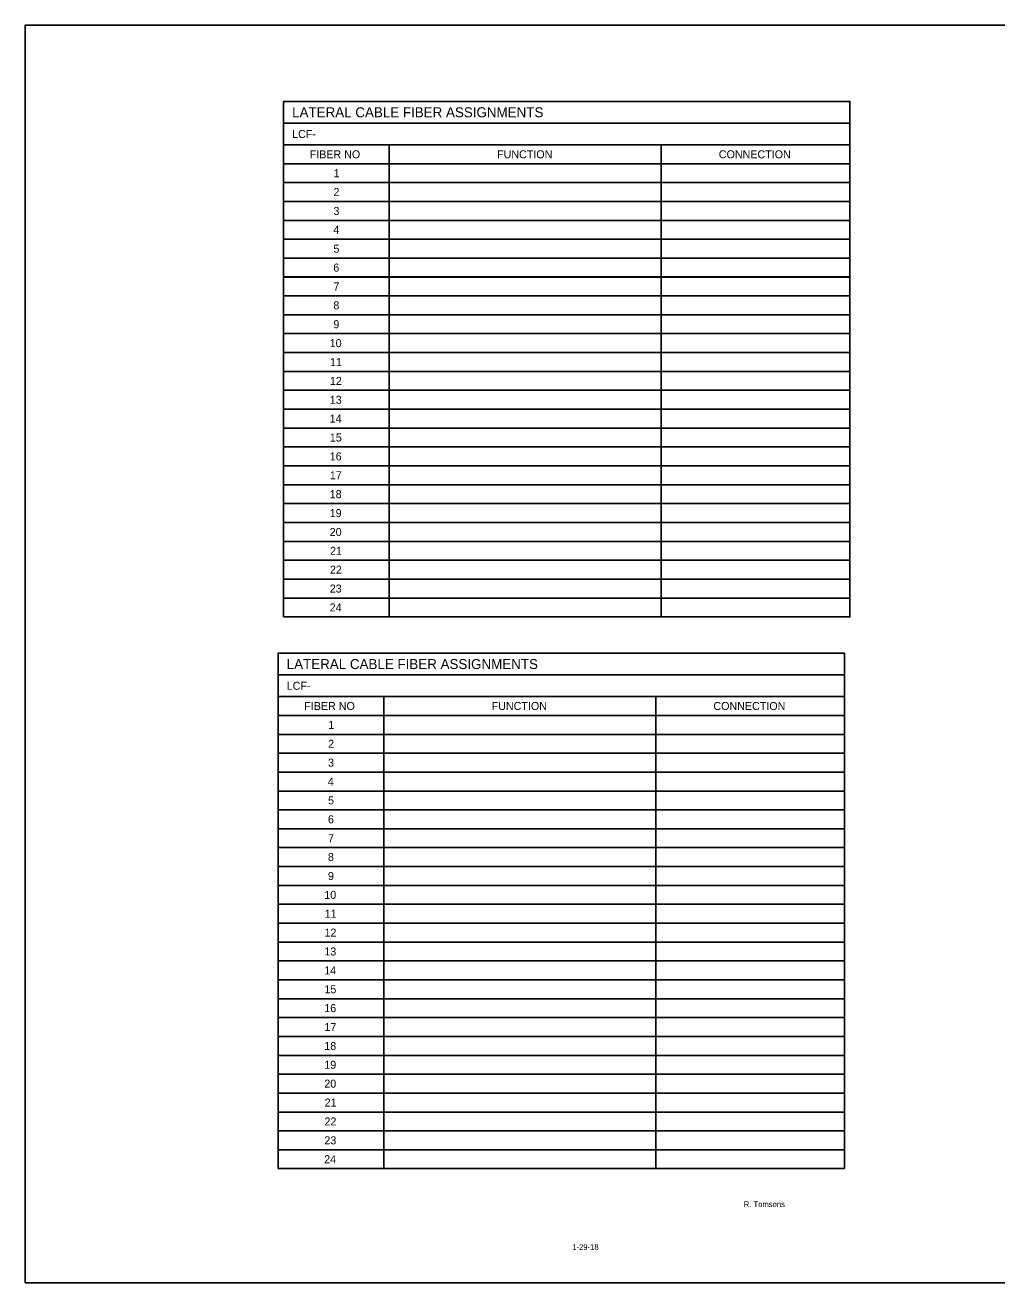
# Model space of a CAD drawing. Extents: x 2262615.86 to 2262618.69, y -3123854.81 to -3123852.98.
# Drawn here: x 2262615.86 to 2262617.276, y -3123854.81 to -3123852.976 of the extents above; entities that cross this region are included whole.
import ezdxf

# ---------------------------------------------------------------- set-up
doc = ezdxf.new("R2010")
doc.units = 0
for name, color, linetype in [('SH_General_Details', 7, 'Continuous'), ('SH_Named_Boundary', 7, 'Continuous'), ('SH_Printer_Plotting_Border', 7, 'Continuous')]:
    doc.layers.add(name, color=color, linetype=linetype)

msp = doc.modelspace()

# ---------------------------------------------------------------- linework, layer by layer
at = {"layer": 'SH_General_Details'}
for points in [[(2262616.2363, -3123853.119), (2262617.0619, -3123853.119), (2262617.0619, -3123853.0874), (2262616.2363, -3123853.0874)], [(2262616.2363, -3123853.1507), (2262617.0619, -3123853.1507), (2262617.0619, -3123853.119), (2262616.2363, -3123853.119)], [(2262616.2363, -3123853.1782), (2262616.3905, -3123853.1782), (2262616.3905, -3123853.1507), (2262616.2363, -3123853.1507)], [(2262616.3905, -3123853.1782), (2262616.7867, -3123853.1782), (2262616.7867, -3123853.1507), (2262616.3905, -3123853.1507)], [(2262616.7867, -3123853.1782), (2262617.0619, -3123853.1782), (2262617.0619, -3123853.1507), (2262616.7867, -3123853.1507)], [(2262616.2363, -3123853.2057), (2262616.3905, -3123853.2057), (2262616.3905, -3123853.1782), (2262616.2363, -3123853.1782)], [(2262616.3905, -3123853.2057), (2262616.7867, -3123853.2057), (2262616.7867, -3123853.1782), (2262616.3905, -3123853.1782)], [(2262616.7867, -3123853.2057), (2262617.0619, -3123853.2057), (2262617.0619, -3123853.1782), (2262616.7867, -3123853.1782)], [(2262616.2363, -3123853.2333), (2262616.3905, -3123853.2333), (2262616.3905, -3123853.2057), (2262616.2363, -3123853.2057)], [(2262616.3905, -3123853.2333), (2262616.7867, -3123853.2333), (2262616.7867, -3123853.2057), (2262616.3905, -3123853.2057)], [(2262616.7867, -3123853.2333), (2262617.0619, -3123853.2333), (2262617.0619, -3123853.2057), (2262616.7867, -3123853.2057)], [(2262616.2363, -3123853.2608), (2262616.3905, -3123853.2608), (2262616.3905, -3123853.2333), (2262616.2363, -3123853.2333)], [(2262616.3905, -3123853.2608), (2262616.7867, -3123853.2608), (2262616.7867, -3123853.2333), (2262616.3905, -3123853.2333)], [(2262616.7867, -3123853.2608), (2262617.0619, -3123853.2608), (2262617.0619, -3123853.2333), (2262616.7867, -3123853.2333)], [(2262616.2363, -3123853.2883), (2262616.3905, -3123853.2883), (2262616.3905, -3123853.2608), (2262616.2363, -3123853.2608)], [(2262616.3905, -3123853.2883), (2262616.7867, -3123853.2883), (2262616.7867, -3123853.2608), (2262616.3905, -3123853.2608)], [(2262616.7867, -3123853.2883), (2262617.0619, -3123853.2883), (2262617.0619, -3123853.2608), (2262616.7867, -3123853.2608)], [(2262616.2363, -3123853.3158), (2262616.3905, -3123853.3158), (2262616.3905, -3123853.2883), (2262616.2363, -3123853.2883)], [(2262616.3905, -3123853.3158), (2262616.7867, -3123853.3158), (2262616.7867, -3123853.2883), (2262616.3905, -3123853.2883)], [(2262616.7867, -3123853.3158), (2262617.0619, -3123853.3158), (2262617.0619, -3123853.2883), (2262616.7867, -3123853.2883)], [(2262616.2363, -3123853.3433), (2262616.3905, -3123853.3433), (2262616.3905, -3123853.3158), (2262616.2363, -3123853.3158)], [(2262616.3905, -3123853.3433), (2262616.7867, -3123853.3433), (2262616.7867, -3123853.3158), (2262616.3905, -3123853.3158)], [(2262616.7867, -3123853.3433), (2262617.0619, -3123853.3433), (2262617.0619, -3123853.3158), (2262616.7867, -3123853.3158)], [(2262616.2363, -3123853.3709), (2262616.3905, -3123853.3709), (2262616.3905, -3123853.3434), (2262616.2363, -3123853.3434)], [(2262616.3905, -3123853.3709), (2262616.7867, -3123853.3709), (2262616.7867, -3123853.3434), (2262616.3905, -3123853.3434)], [(2262616.7867, -3123853.3709), (2262617.0619, -3123853.3709), (2262617.0619, -3123853.3434), (2262616.7867, -3123853.3434)], [(2262616.2363, -3123853.3984), (2262616.3905, -3123853.3984), (2262616.3905, -3123853.3709), (2262616.2363, -3123853.3709)], [(2262616.3905, -3123853.3984), (2262616.7867, -3123853.3984), (2262616.7867, -3123853.3709), (2262616.3905, -3123853.3709)], [(2262616.7867, -3123853.3984), (2262617.0619, -3123853.3984), (2262617.0619, -3123853.3709), (2262616.7867, -3123853.3709)], [(2262616.2363, -3123853.4259), (2262616.3905, -3123853.4259), (2262616.3905, -3123853.3984), (2262616.2363, -3123853.3984)], [(2262616.3905, -3123853.4259), (2262616.7867, -3123853.4259), (2262616.7867, -3123853.3984), (2262616.3905, -3123853.3984)], [(2262616.7867, -3123853.4259), (2262617.0619, -3123853.4259), (2262617.0619, -3123853.3984), (2262616.7867, -3123853.3984)], [(2262616.2363, -3123853.4535), (2262616.3905, -3123853.4535), (2262616.3905, -3123853.4259), (2262616.2363, -3123853.4259)], [(2262616.3905, -3123853.4535), (2262616.7867, -3123853.4535), (2262616.7867, -3123853.4259), (2262616.3905, -3123853.4259)], [(2262616.7867, -3123853.4535), (2262617.0619, -3123853.4535), (2262617.0619, -3123853.4259), (2262616.7867, -3123853.4259)], [(2262616.2363, -3123853.481), (2262616.3905, -3123853.481), (2262616.3905, -3123853.4535), (2262616.2363, -3123853.4535)], [(2262616.3905, -3123853.481), (2262616.7867, -3123853.481), (2262616.7867, -3123853.4535), (2262616.3905, -3123853.4535)], [(2262616.7867, -3123853.481), (2262617.0619, -3123853.481), (2262617.0619, -3123853.4535), (2262616.7867, -3123853.4535)], [(2262616.2363, -3123853.5085), (2262616.3905, -3123853.5085), (2262616.3905, -3123853.481), (2262616.2363, -3123853.481)], [(2262616.3905, -3123853.5085), (2262616.7867, -3123853.5085), (2262616.7867, -3123853.481), (2262616.3905, -3123853.481)], [(2262616.7867, -3123853.5085), (2262617.0619, -3123853.5085), (2262617.0619, -3123853.481), (2262616.7867, -3123853.481)], [(2262616.2363, -3123853.536), (2262616.3905, -3123853.536), (2262616.3905, -3123853.5085), (2262616.2363, -3123853.5085)], [(2262616.3905, -3123853.536), (2262616.7867, -3123853.536), (2262616.7867, -3123853.5085), (2262616.3905, -3123853.5085)], [(2262616.7867, -3123853.536), (2262617.0619, -3123853.536), (2262617.0619, -3123853.5085), (2262616.7867, -3123853.5085)], [(2262616.2363, -3123853.5635), (2262616.3905, -3123853.5635), (2262616.3905, -3123853.536), (2262616.2363, -3123853.536)], [(2262616.3905, -3123853.5635), (2262616.7867, -3123853.5635), (2262616.7867, -3123853.536), (2262616.3905, -3123853.536)], [(2262616.7867, -3123853.5635), (2262617.0619, -3123853.5635), (2262617.0619, -3123853.536), (2262616.7867, -3123853.536)], [(2262616.2363, -3123853.5911), (2262616.3905, -3123853.5911), (2262616.3905, -3123853.5635), (2262616.2363, -3123853.5635)], [(2262616.3905, -3123853.5911), (2262616.7867, -3123853.5911), (2262616.7867, -3123853.5635), (2262616.3905, -3123853.5635)], [(2262616.7867, -3123853.5911), (2262617.0619, -3123853.5911), (2262617.0619, -3123853.5635), (2262616.7867, -3123853.5635)], [(2262616.2363, -3123853.6186), (2262616.3905, -3123853.6186), (2262616.3905, -3123853.5911), (2262616.2363, -3123853.5911)], [(2262616.3905, -3123853.6186), (2262616.7867, -3123853.6186), (2262616.7867, -3123853.5911), (2262616.3905, -3123853.5911)], [(2262616.7867, -3123853.6186), (2262617.0619, -3123853.6186), (2262617.0619, -3123853.5911), (2262616.7867, -3123853.5911)], [(2262616.2363, -3123853.6461), (2262616.3905, -3123853.6461), (2262616.3905, -3123853.6186), (2262616.2363, -3123853.6186)], [(2262616.3905, -3123853.6461), (2262616.7867, -3123853.6461), (2262616.7867, -3123853.6186), (2262616.3905, -3123853.6186)], [(2262616.7867, -3123853.6461), (2262617.0619, -3123853.6461), (2262617.0619, -3123853.6186), (2262616.7867, -3123853.6186)], [(2262616.2363, -3123853.6736), (2262616.3905, -3123853.6736), (2262616.3905, -3123853.6461), (2262616.2363, -3123853.6461)], [(2262616.3905, -3123853.6736), (2262616.7867, -3123853.6736), (2262616.7867, -3123853.6461), (2262616.3905, -3123853.6461)], [(2262616.7867, -3123853.6736), (2262617.0619, -3123853.6736), (2262617.0619, -3123853.6461), (2262616.7867, -3123853.6461)], [(2262616.2363, -3123853.7012), (2262616.3905, -3123853.7012), (2262616.3905, -3123853.6737), (2262616.2363, -3123853.6737)], [(2262616.3905, -3123853.7012), (2262616.7867, -3123853.7012), (2262616.7867, -3123853.6737), (2262616.3905, -3123853.6737)], [(2262616.7867, -3123853.7012), (2262617.0619, -3123853.7012), (2262617.0619, -3123853.6737), (2262616.7867, -3123853.6737)], [(2262616.2363, -3123853.7287), (2262616.3905, -3123853.7287), (2262616.3905, -3123853.7012), (2262616.2363, -3123853.7012)], [(2262616.3905, -3123853.7287), (2262616.7867, -3123853.7287), (2262616.7867, -3123853.7012), (2262616.3905, -3123853.7012)], [(2262616.7867, -3123853.7287), (2262617.0619, -3123853.7287), (2262617.0619, -3123853.7012), (2262616.7867, -3123853.7012)], [(2262616.2363, -3123853.7562), (2262616.3905, -3123853.7562), (2262616.3905, -3123853.7287), (2262616.2363, -3123853.7287)], [(2262616.3905, -3123853.7562), (2262616.7867, -3123853.7562), (2262616.7867, -3123853.7287), (2262616.3905, -3123853.7287)], [(2262616.7867, -3123853.7562), (2262617.0619, -3123853.7562), (2262617.0619, -3123853.7287), (2262616.7867, -3123853.7287)], [(2262616.2363, -3123853.7837), (2262616.3905, -3123853.7837), (2262616.3905, -3123853.7562), (2262616.2363, -3123853.7562)], [(2262616.3905, -3123853.7837), (2262616.7867, -3123853.7837), (2262616.7867, -3123853.7562), (2262616.3905, -3123853.7562)], [(2262616.7867, -3123853.7837), (2262617.0619, -3123853.7837), (2262617.0619, -3123853.7562), (2262616.7867, -3123853.7562)], [(2262616.2363, -3123853.8113), (2262616.3905, -3123853.8113), (2262616.3905, -3123853.7837), (2262616.2363, -3123853.7837)], [(2262616.3905, -3123853.8113), (2262616.7867, -3123853.8113), (2262616.7867, -3123853.7837), (2262616.3905, -3123853.7837)], [(2262616.7867, -3123853.8113), (2262617.0619, -3123853.8113), (2262617.0619, -3123853.7837), (2262616.7867, -3123853.7837)], [(2262616.2363, -3123853.8388), (2262616.3905, -3123853.8388), (2262616.3905, -3123853.8113), (2262616.2363, -3123853.8113)], [(2262616.3905, -3123853.8388), (2262616.7867, -3123853.8388), (2262616.7867, -3123853.8113), (2262616.3905, -3123853.8113)], [(2262616.7867, -3123853.8388), (2262617.0619, -3123853.8388), (2262617.0619, -3123853.8113), (2262616.7867, -3123853.8113)], [(2262616.2284, -3123853.9233), (2262617.0541, -3123853.9233), (2262617.0541, -3123853.8916), (2262616.2284, -3123853.8916)], [(2262616.2284, -3123853.9549), (2262617.0541, -3123853.9549), (2262617.0541, -3123853.9233), (2262616.2284, -3123853.9233)], [(2262616.2284, -3123853.9825), (2262616.3826, -3123853.9825), (2262616.3826, -3123853.9549), (2262616.2284, -3123853.9549)], [(2262616.3826, -3123853.9825), (2262616.7789, -3123853.9825), (2262616.7789, -3123853.9549), (2262616.3826, -3123853.9549)], [(2262616.7789, -3123853.9825), (2262617.0541, -3123853.9825), (2262617.0541, -3123853.9549), (2262616.7789, -3123853.9549)], [(2262616.2284, -3123854.01), (2262616.3826, -3123854.01), (2262616.3826, -3123853.9825), (2262616.2284, -3123853.9825)], [(2262616.3826, -3123854.01), (2262616.7789, -3123854.01), (2262616.7789, -3123853.9825), (2262616.3826, -3123853.9825)], [(2262616.7789, -3123854.01), (2262617.0541, -3123854.01), (2262617.0541, -3123853.9825), (2262616.7789, -3123853.9825)], [(2262616.2284, -3123854.0375), (2262616.3826, -3123854.0375), (2262616.3826, -3123854.01), (2262616.2284, -3123854.01)], [(2262616.3826, -3123854.0375), (2262616.7789, -3123854.0375), (2262616.7789, -3123854.01), (2262616.3826, -3123854.01)], [(2262616.7789, -3123854.0375), (2262617.0541, -3123854.0375), (2262617.0541, -3123854.01), (2262616.7789, -3123854.01)], [(2262616.2284, -3123854.065), (2262616.3826, -3123854.065), (2262616.3826, -3123854.0375), (2262616.2284, -3123854.0375)], [(2262616.3826, -3123854.065), (2262616.7789, -3123854.065), (2262616.7789, -3123854.0375), (2262616.3826, -3123854.0375)], [(2262616.7789, -3123854.065), (2262617.0541, -3123854.065), (2262617.0541, -3123854.0375), (2262616.7789, -3123854.0375)], [(2262616.2284, -3123854.0926), (2262616.3826, -3123854.0926), (2262616.3826, -3123854.065), (2262616.2284, -3123854.065)], [(2262616.3826, -3123854.0926), (2262616.7789, -3123854.0926), (2262616.7789, -3123854.065), (2262616.3826, -3123854.065)], [(2262616.7789, -3123854.0926), (2262617.0541, -3123854.0926), (2262617.0541, -3123854.065), (2262616.7789, -3123854.065)], [(2262616.2284, -3123854.1201), (2262616.3826, -3123854.1201), (2262616.3826, -3123854.0926), (2262616.2284, -3123854.0926)], [(2262616.3826, -3123854.1201), (2262616.7789, -3123854.1201), (2262616.7789, -3123854.0926), (2262616.3826, -3123854.0926)], [(2262616.7789, -3123854.1201), (2262617.0541, -3123854.1201), (2262617.0541, -3123854.0926), (2262616.7789, -3123854.0926)], [(2262616.2284, -3123854.1476), (2262616.3826, -3123854.1476), (2262616.3826, -3123854.1201), (2262616.2284, -3123854.1201)], [(2262616.3826, -3123854.1476), (2262616.7789, -3123854.1476), (2262616.7789, -3123854.1201), (2262616.3826, -3123854.1201)], [(2262616.7789, -3123854.1476), (2262617.0541, -3123854.1476), (2262617.0541, -3123854.1201), (2262616.7789, -3123854.1201)], [(2262616.2284, -3123854.1751), (2262616.3826, -3123854.1751), (2262616.3826, -3123854.1476), (2262616.2284, -3123854.1476)], [(2262616.3826, -3123854.1751), (2262616.7789, -3123854.1751), (2262616.7789, -3123854.1476), (2262616.3826, -3123854.1476)], [(2262616.7789, -3123854.1751), (2262617.0541, -3123854.1751), (2262617.0541, -3123854.1476), (2262616.7789, -3123854.1476)], [(2262616.2284, -3123854.2027), (2262616.3826, -3123854.2027), (2262616.3826, -3123854.1751), (2262616.2284, -3123854.1751)], [(2262616.3826, -3123854.2027), (2262616.7789, -3123854.2027), (2262616.7789, -3123854.1751), (2262616.3826, -3123854.1751)], [(2262616.7789, -3123854.2027), (2262617.0541, -3123854.2027), (2262617.0541, -3123854.1751), (2262616.7789, -3123854.1751)], [(2262616.2284, -3123854.2302), (2262616.3826, -3123854.2302), (2262616.3826, -3123854.2027), (2262616.2284, -3123854.2027)], [(2262616.3826, -3123854.2302), (2262616.7789, -3123854.2302), (2262616.7789, -3123854.2027), (2262616.3826, -3123854.2027)], [(2262616.7789, -3123854.2302), (2262617.0541, -3123854.2302), (2262617.0541, -3123854.2027), (2262616.7789, -3123854.2027)], [(2262616.2284, -3123854.2577), (2262616.3826, -3123854.2577), (2262616.3826, -3123854.2302), (2262616.2284, -3123854.2302)], [(2262616.3826, -3123854.2577), (2262616.7789, -3123854.2577), (2262616.7789, -3123854.2302), (2262616.3826, -3123854.2302)], [(2262616.7789, -3123854.2577), (2262617.0541, -3123854.2577), (2262617.0541, -3123854.2302), (2262616.7789, -3123854.2302)], [(2262616.2284, -3123854.2852), (2262616.3826, -3123854.2852), (2262616.3826, -3123854.2577), (2262616.2284, -3123854.2577)], [(2262616.3826, -3123854.2852), (2262616.7789, -3123854.2852), (2262616.7789, -3123854.2577), (2262616.3826, -3123854.2577)], [(2262616.7789, -3123854.2852), (2262617.0541, -3123854.2852), (2262617.0541, -3123854.2577), (2262616.7789, -3123854.2577)], [(2262616.2284, -3123854.3128), (2262616.3826, -3123854.3128), (2262616.3826, -3123854.2852), (2262616.2284, -3123854.2852)], [(2262616.3826, -3123854.3128), (2262616.7789, -3123854.3128), (2262616.7789, -3123854.2852), (2262616.3826, -3123854.2852)], [(2262616.7789, -3123854.3128), (2262617.0541, -3123854.3128), (2262617.0541, -3123854.2852), (2262616.7789, -3123854.2852)], [(2262616.2284, -3123854.3403), (2262616.3826, -3123854.3403), (2262616.3826, -3123854.3128), (2262616.2284, -3123854.3128)], [(2262616.3826, -3123854.3403), (2262616.7789, -3123854.3403), (2262616.7789, -3123854.3128), (2262616.3826, -3123854.3128)], [(2262616.7789, -3123854.3403), (2262617.0541, -3123854.3403), (2262617.0541, -3123854.3128), (2262616.7789, -3123854.3128)], [(2262616.2284, -3123854.3678), (2262616.3826, -3123854.3678), (2262616.3826, -3123854.3403), (2262616.2284, -3123854.3403)], [(2262616.3826, -3123854.3678), (2262616.7789, -3123854.3678), (2262616.7789, -3123854.3403), (2262616.3826, -3123854.3403)], [(2262616.7789, -3123854.3678), (2262617.0541, -3123854.3678), (2262617.0541, -3123854.3403), (2262616.7789, -3123854.3403)], [(2262616.2284, -3123854.3953), (2262616.3826, -3123854.3953), (2262616.3826, -3123854.3678), (2262616.2284, -3123854.3678)], [(2262616.3826, -3123854.3953), (2262616.7789, -3123854.3953), (2262616.7789, -3123854.3678), (2262616.3826, -3123854.3678)], [(2262616.7789, -3123854.3953), (2262617.0541, -3123854.3953), (2262617.0541, -3123854.3678), (2262616.7789, -3123854.3678)], [(2262616.2284, -3123854.4228), (2262616.3826, -3123854.4228), (2262616.3826, -3123854.3953), (2262616.2284, -3123854.3953)], [(2262616.3826, -3123854.4228), (2262616.7789, -3123854.4228), (2262616.7789, -3123854.3953), (2262616.3826, -3123854.3953)], [(2262616.7789, -3123854.4228), (2262617.0541, -3123854.4228), (2262617.0541, -3123854.3953), (2262616.7789, -3123854.3953)], [(2262616.2284, -3123854.4504), (2262616.3826, -3123854.4504), (2262616.3826, -3123854.4228), (2262616.2284, -3123854.4228)], [(2262616.3826, -3123854.4504), (2262616.7789, -3123854.4504), (2262616.7789, -3123854.4228), (2262616.3826, -3123854.4228)], [(2262616.7789, -3123854.4504), (2262617.0541, -3123854.4504), (2262617.0541, -3123854.4228), (2262616.7789, -3123854.4228)], [(2262616.2284, -3123854.4779), (2262616.3826, -3123854.4779), (2262616.3826, -3123854.4504), (2262616.2284, -3123854.4504)], [(2262616.3826, -3123854.4779), (2262616.7789, -3123854.4779), (2262616.7789, -3123854.4504), (2262616.3826, -3123854.4504)], [(2262616.7789, -3123854.4779), (2262617.0541, -3123854.4779), (2262617.0541, -3123854.4504), (2262616.7789, -3123854.4504)], [(2262616.2284, -3123854.5054), (2262616.3826, -3123854.5054), (2262616.3826, -3123854.4779), (2262616.2284, -3123854.4779)], [(2262616.3826, -3123854.5054), (2262616.7789, -3123854.5054), (2262616.7789, -3123854.4779), (2262616.3826, -3123854.4779)], [(2262616.7789, -3123854.5054), (2262617.0541, -3123854.5054), (2262617.0541, -3123854.4779), (2262616.7789, -3123854.4779)], [(2262616.2284, -3123854.533), (2262616.3826, -3123854.533), (2262616.3826, -3123854.5054), (2262616.2284, -3123854.5054)], [(2262616.3826, -3123854.533), (2262616.7789, -3123854.533), (2262616.7789, -3123854.5054), (2262616.3826, -3123854.5054)], [(2262616.7789, -3123854.533), (2262617.0541, -3123854.533), (2262617.0541, -3123854.5054), (2262616.7789, -3123854.5054)], [(2262616.2284, -3123854.5605), (2262616.3826, -3123854.5605), (2262616.3826, -3123854.533), (2262616.2284, -3123854.533)], [(2262616.3826, -3123854.5605), (2262616.7789, -3123854.5605), (2262616.7789, -3123854.533), (2262616.3826, -3123854.533)], [(2262616.7789, -3123854.5605), (2262617.0541, -3123854.5605), (2262617.0541, -3123854.533), (2262616.7789, -3123854.533)], [(2262616.2284, -3123854.588), (2262616.3826, -3123854.588), (2262616.3826, -3123854.5605), (2262616.2284, -3123854.5605)], [(2262616.3826, -3123854.588), (2262616.7789, -3123854.588), (2262616.7789, -3123854.5605), (2262616.3826, -3123854.5605)], [(2262616.7789, -3123854.588), (2262617.0541, -3123854.588), (2262617.0541, -3123854.5605), (2262616.7789, -3123854.5605)], [(2262616.2284, -3123854.6155), (2262616.3826, -3123854.6155), (2262616.3826, -3123854.588), (2262616.2284, -3123854.588)], [(2262616.3826, -3123854.6155), (2262616.7789, -3123854.6155), (2262616.7789, -3123854.588), (2262616.3826, -3123854.588)], [(2262616.7789, -3123854.6155), (2262617.0541, -3123854.6155), (2262617.0541, -3123854.588), (2262616.7789, -3123854.588)], [(2262616.2284, -3123854.643), (2262616.3826, -3123854.643), (2262616.3826, -3123854.6155), (2262616.2284, -3123854.6155)], [(2262616.3826, -3123854.643), (2262616.7789, -3123854.643), (2262616.7789, -3123854.6155), (2262616.3826, -3123854.6155)], [(2262616.7789, -3123854.643), (2262617.0541, -3123854.643), (2262617.0541, -3123854.6155), (2262616.7789, -3123854.6155)]]:
    msp.add_lwpolyline(points, close=True, dxfattribs=at)
at = {"layer": 'SH_Named_Boundary'}
msp.add_lwpolyline([(2262615.8596, -3123854.8095), (2262618.6929, -3123854.8095), (2262618.6929, -3123852.9762), (2262615.8596, -3123852.9762)], close=True, dxfattribs=at)
at = {"layer": 'SH_Printer_Plotting_Border'}
msp.add_lwpolyline([(2262615.8596, -3123852.9762), (2262618.6929, -3123852.9762), (2262618.6929, -3123854.8095), (2262615.8596, -3123854.8095)], close=True, dxfattribs=at)

# ---------------------------------------------------------------- texts
at = {"layer": 'SH_General_Details'}
for s, height, p in [('LATERAL CABLE FIBER ASSIGNMENTS', 0.014583, (2262616.2488, -3123853.1105)), ('LCF-', 0.01167, (2262616.2488, -3123853.1407)), ('FIBER NO', 0.01167, (2262616.2744, -3123853.1703)), ('FUNCTION', 0.01167, (2262616.5476, -3123853.1703)), ('CONNECTION', 0.01167, (2262616.8709, -3123853.1703)), ('1', 0.0117, (2262616.3093, -3123853.1978)), ('2', 0.0117, (2262616.3091, -3123853.2253)), ('3', 0.0117, (2262616.309, -3123853.2529)), ('4', 0.0117, (2262616.3088, -3123853.2804)), ('5', 0.0117, (2262616.309, -3123853.3079)), ('6', 0.0117, (2262616.3088, -3123853.3354)), ('7', 0.0117, (2262616.309, -3123853.363)), ('8', 0.0117, (2262616.3089, -3123853.3905)), ('9', 0.0117, (2262616.3089, -3123853.418)), ('10', 0.01167, (2262616.3036, -3123853.4455)), ('11', 0.01167, (2262616.3041, -3123853.4731)), ('12', 0.01167, (2262616.3039, -3123853.5006)), ('13', 0.01167, (2262616.3037, -3123853.5281)), ('14', 0.01167, (2262616.3035, -3123853.5556)), ('15', 0.01167, (2262616.3038, -3123853.5831)), ('16', 0.01167, (2262616.3036, -3123853.6107)), ('17', 0.01167, (2262616.3038, -3123853.6382)), ('18', 0.01167, (2262616.3036, -3123853.6657)), ('19', 0.01167, (2262616.3036, -3123853.6933)), ('20', 0.01167, (2262616.3036, -3123853.7208)), ('21', 0.01167, (2262616.3041, -3123853.7483)), ('22', 0.01167, (2262616.3039, -3123853.7758)), ('23', 0.01167, (2262616.3037, -3123853.8033)), ('24', 0.01167, (2262616.3035, -3123853.8309)), ('LATERAL CABLE FIBER ASSIGNMENTS', 0.014583, (2262616.2409, -3123853.9148)), ('LCF-', 0.01167, (2262616.2409, -3123853.945)), ('FIBER NO', 0.01167, (2262616.2665, -3123853.9745)), ('FUNCTION', 0.01167, (2262616.5397, -3123853.9745)), ('CONNECTION', 0.01167, (2262616.863, -3123853.9745)), ('1', 0.0117, (2262616.3015, -3123854.0021)), ('2', 0.0117, (2262616.3013, -3123854.0296)), ('3', 0.0117, (2262616.3011, -3123854.0571)), ('4', 0.0117, (2262616.3009, -3123854.0846)), ('5', 0.0117, (2262616.3012, -3123854.1121)), ('6', 0.0117, (2262616.301, -3123854.1397)), ('7', 0.0117, (2262616.3011, -3123854.1672)), ('8', 0.0117, (2262616.301, -3123854.1947)), ('9', 0.0117, (2262616.301, -3123854.2223)), ('10', 0.01167, (2262616.2957, -3123854.2498)), ('11', 0.01167, (2262616.2962, -3123854.2773)), ('12', 0.01167, (2262616.296, -3123854.3048)), ('13', 0.01167, (2262616.2958, -3123854.3323)), ('14', 0.01167, (2262616.2956, -3123854.3599)), ('15', 0.01167, (2262616.2959, -3123854.3874)), ('16', 0.01167, (2262616.2957, -3123854.4149)), ('17', 0.01167, (2262616.2959, -3123854.4424)), ('18', 0.01167, (2262616.2957, -3123854.47)), ('19', 0.01167, (2262616.2957, -3123854.4975)), ('20', 0.01167, (2262616.2957, -3123854.525)), ('21', 0.01167, (2262616.2962, -3123854.5525)), ('22', 0.01167, (2262616.296, -3123854.5801)), ('23', 0.01167, (2262616.2958, -3123854.6076)), ('24', 0.01167, (2262616.2956, -3123854.6351)), ('R. Tomsons', 0.00833, (2262616.9072, -3123854.6991)), ('1-29-18', 0.00833, (2262616.6572, -3123854.7616))]:
    msp.add_text(s, height=height, dxfattribs=at).set_placement(p)

doc.saveas('drawing.dxf')
